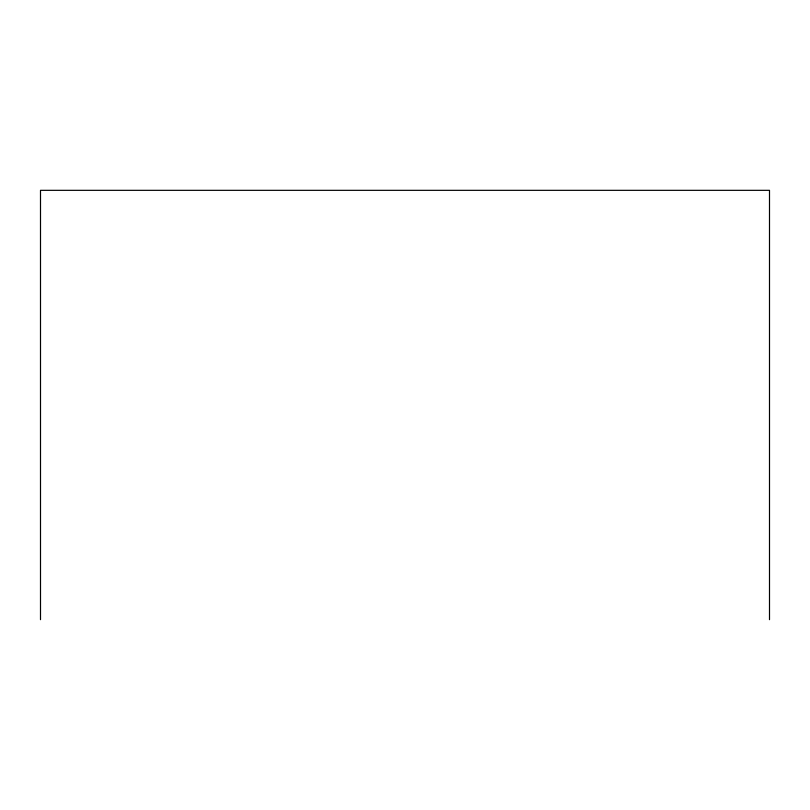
<?xml version="1.0" encoding="UTF-8"?>
<svg xmlns="http://www.w3.org/2000/svg" width="810" height="810" viewBox="0 0 810 810"><rect width="100%" height="100%" fill="white"/><g stroke="black" fill="none" stroke-linecap="round" stroke-linejoin="round"><path stroke-width="1.21" d="M769.5 619.67L769.5 190.33L40.5 190.33L40.5 619.67"/></g></svg>
